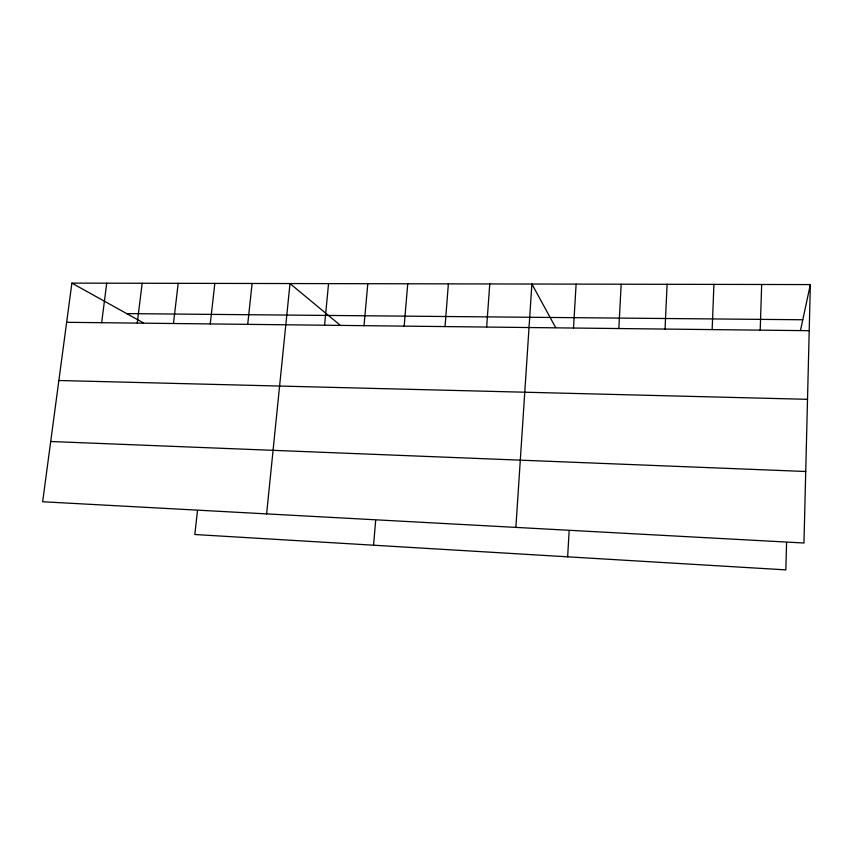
<?xml version="1.0" encoding="UTF-8"?>
<svg xmlns="http://www.w3.org/2000/svg" width="853" height="853" viewBox="0 0 853 853"><rect width="100%" height="100%" fill="white"/><g stroke="black" fill="none" stroke-linecap="round" stroke-linejoin="round"><path stroke-width="1.28" d="M810.35 284.582L803.963 543.009L42.65 501.756L71.887 283.121L810.35 284.582L800.509 330.324M786.573 542.817L785.837 569.879L194.815 534.511L197.459 510.808M760.204 330.143L761.665 284.486M712.159 329.599L713.918 284.401M665.041 329.066L667.099 284.305M618.841 328.544L621.165 284.209M573.504 328.032L576.106 284.124M567.64 556.828L569.143 531.003M515.873 527.399L531.888 284.038L555.655 327.573M486.658 327.051L489.761 283.953M445.042 326.582L448.379 283.868M404.173 326.123L407.734 283.782M373.55 545.206L375.672 520.49M364.018 325.665L367.803 283.708M324.577 325.228L328.554 283.633M266.616 513.89L289.999 283.559L340.123 325.153M247.711 324.353L252.093 283.484M210.264 323.937L214.828 283.409M173.447 323.522L178.192 283.335M137.248 323.106L142.163 283.26M101.656 322.711L106.732 283.185M126.702 313.605L802.79 319.758M66.641 322.306L809.209 330.697M58.857 380.502L807.514 399.321M50.711 441.502L805.733 471.496M71.887 283.121L143.485 322.946"/></g></svg>
